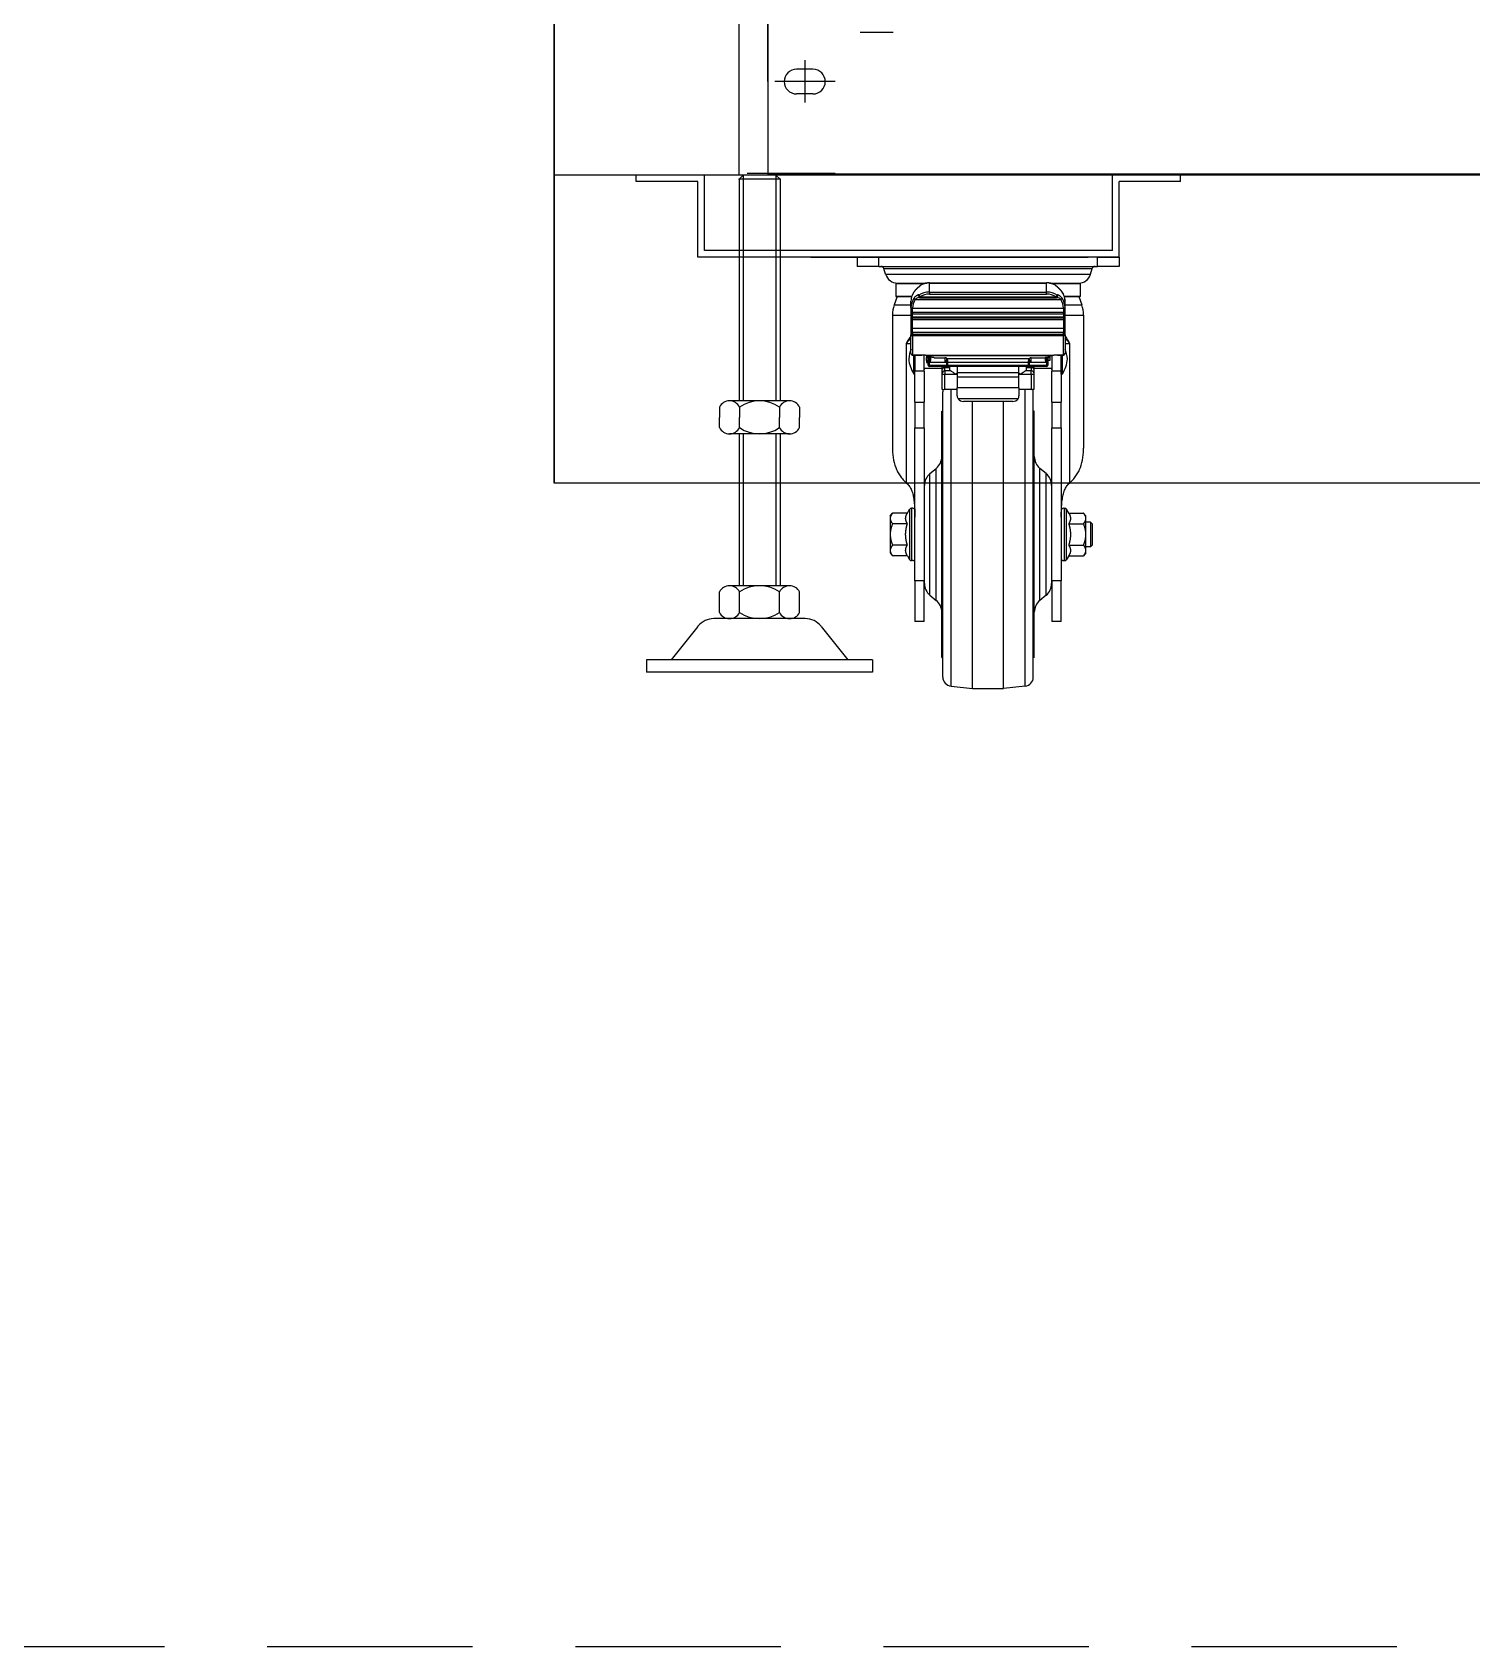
# Model space of a CAD drawing. Header units: millimetres. Extents: x 0 to 841, y 0 to 594.
# Drawn here: x 177.46 to 194.98, y 105.62 to 125.27 of the extents above; entities that cross this region are included whole.
import ezdxf

# ---------------------------------------------------------------- set-up
doc = ezdxf.new("R2010")
doc.units = ezdxf.units.MM
doc.header["$LTSCALE"] = 10
doc.linetypes.add('HIDDEN', pattern=[0.375, 0.25, -0.125])
for name, color, linetype in [('LINE03', 3, 'Continuous'), ('LINE05', 2, 'Continuous'), ('LINE06', 9, 'Continuous')]:
    doc.layers.add(name, color=color, linetype=linetype)

msp = doc.modelspace()

# ---------------------------------------------------------------- linework, layer by layer
at = {"layer": 'LINE03', "linetype": 'HIDDEN', "lineweight": -2}
msp.add_lwpolyline([(113.574, 295.619), (291.574, 295.619), (291.574, 105.619), (61.574, 105.619), (61.574, 295.619), (69.574, 295.619)], dxfattribs=at)
at = {"layer": 'LINE05'}
for p, q in [((183.816, 227.286), (183.816, 119.786)), ((183.816, 119.786), (183.816, 227.286)), ((186.066, 123.536), (186.066, 223.661)), ((213.166, 123.536), (183.816, 123.536)), ((184.816, 123.456), (184.816, 123.536)), ((185.566, 123.456), (184.816, 123.456)), ((185.566, 122.536), (185.566, 123.456)), ((185.646, 122.616), (185.646, 123.536)), ((186.166, 123.561), (187.236, 123.561)), ((210.566, 123.549), (186.416, 123.549)), ((186.416, 123.549), (210.566, 123.549)), ((210.566, 123.549), (186.416, 123.549)), ((190.611, 122.616), (190.611, 123.536)), ((190.691, 122.536), (190.691, 123.456)), ((191.441, 123.456), (190.691, 123.456)), ((191.441, 123.456), (191.441, 123.536)), ((190.691, 122.536), (185.566, 122.536)), ((190.611, 122.616), (185.646, 122.616)), ((186.941, 122.536), (190.316, 122.536)), ((187.503, 122.536), (187.766, 122.536)), ((187.503, 122.536), (187.503, 122.423)), ((190.428, 122.536), (187.766, 122.536)), ((187.766, 122.423), (187.766, 122.536)), ((190.428, 122.536), (190.691, 122.536)), ((190.428, 122.423), (190.428, 122.536)), ((190.691, 122.536), (190.691, 122.423)), ((187.766, 122.423), (187.503, 122.423)), ((187.766, 122.423), (190.428, 122.423)), ((187.83, 122.397), (190.364, 122.397)), ((187.85, 122.328), (187.83, 122.397)), ((187.85, 122.328), (190.344, 122.328)), ((190.344, 122.328), (190.364, 122.397)), ((190.691, 122.423), (190.428, 122.423)), ((187.974, 122.215), (188.321, 122.215)), ((187.974, 122.215), (187.974, 122.063)), ((187.974, 122.063), (188.17, 122.063)), ((187.994, 122.221), (188.35, 122.221)), ((188.384, 122.223), (189.809, 122.223)), ((188.384, 122.223), (188.384, 122.222)), ((188.384, 122.222), (189.809, 122.222)), ((188.384, 122.112), (188.384, 122.222)), ((188.384, 122.112), (189.809, 122.112)), ((188.384, 122.112), (188.384, 122.088)), ((188.384, 122.088), (189.809, 122.088)), ((189.809, 122.222), (189.809, 122.223)), ((189.809, 122.112), (189.809, 122.222)), ((189.809, 122.088), (189.809, 122.112)), ((189.844, 122.221), (190.2, 122.221)), ((189.873, 122.215), (190.22, 122.215)), ((190.024, 122.063), (190.22, 122.063)), ((190.22, 122.215), (190.22, 122.063)), ((187.992, 122.056), (187.956, 121.957)), ((187.956, 121.957), (188.159, 121.957)), ((187.981, 122.056), (188.168, 122.056)), ((188.159, 121.923), (188.159, 121.999)), ((188.159, 121.923), (188.159, 121.85)), ((188.178, 121.916), (190.016, 121.916)), ((188.178, 121.868), (188.178, 121.916)), ((188.178, 121.868), (190.016, 121.868)), ((188.178, 121.868), (188.178, 121.843)), ((188.212, 122.021), (189.982, 122.021)), ((188.266, 122.053), (189.928, 122.053)), ((188.266, 122.053), (188.266, 122.041)), ((188.266, 122.041), (189.928, 122.041)), ((189.928, 122.041), (189.928, 122.053)), ((190.016, 121.916), (190.016, 121.868)), ((190.016, 121.843), (190.016, 121.868)), ((190.026, 122.056), (190.213, 122.056)), ((190.034, 121.923), (190.034, 121.999)), ((190.034, 121.957), (190.238, 121.957)), ((190.034, 121.85), (190.034, 121.923)), ((190.202, 122.056), (190.238, 121.957)), ((187.934, 121.83), (188.159, 121.83)), ((187.934, 121.83), (187.934, 120.213)), ((188.159, 121.85), (188.159, 121.815)), ((188.159, 121.815), (188.159, 121.784)), ((188.159, 121.784), (188.159, 121.679)), ((188.159, 121.679), (188.159, 121.606)), ((190.016, 121.843), (188.178, 121.843)), ((188.178, 121.809), (188.178, 121.843)), ((188.178, 121.809), (190.016, 121.809)), ((188.178, 121.809), (188.178, 121.797)), ((188.178, 121.797), (190.016, 121.797)), ((188.178, 121.777), (188.178, 121.797)), ((188.178, 121.672), (188.178, 121.777)), ((188.178, 121.777), (190.016, 121.777)), ((188.178, 121.672), (190.016, 121.672)), ((188.178, 121.624), (188.178, 121.672)), ((190.016, 121.843), (190.016, 121.809)), ((190.016, 121.797), (190.016, 121.809)), ((190.016, 121.797), (190.016, 121.777)), ((190.016, 121.777), (190.016, 121.672)), ((190.016, 121.672), (190.016, 121.624)), ((190.034, 121.815), (190.034, 121.85)), ((190.034, 121.83), (190.259, 121.83)), ((190.034, 121.784), (190.034, 121.815)), ((190.034, 121.679), (190.034, 121.784)), ((190.034, 121.606), (190.034, 121.679)), ((190.259, 121.83), (190.259, 120.213)), ((188.1, 121.486), (188.159, 121.486)), ((188.1, 121.486), (188.1, 119.792)), ((188.159, 121.606), (188.159, 121.589)), ((188.159, 121.364), (188.159, 121.589)), ((188.178, 121.624), (190.016, 121.624)), ((188.178, 121.624), (188.178, 121.599)), ((188.178, 121.599), (190.016, 121.599)), ((188.178, 121.582), (188.178, 121.599)), ((188.178, 121.582), (190.016, 121.582)), ((188.178, 121.582), (188.178, 121.345)), ((190.016, 121.599), (190.016, 121.624)), ((190.016, 121.599), (190.016, 121.582)), ((190.016, 121.345), (190.016, 121.582)), ((190.034, 121.589), (190.034, 121.606)), ((190.034, 121.589), (190.034, 121.364)), ((190.034, 121.486), (190.094, 121.486)), ((190.094, 119.792), (190.094, 121.486)), ((188.178, 121.345), (188.178, 121.345)), ((188.178, 121.345), (188.291, 121.345)), ((188.291, 121.345), (188.178, 121.345)), ((188.192, 121.115), (188.192, 121.345)), ((188.199, 121.111), (188.199, 121.345)), ((188.206, 121.345), (188.206, 121.148)), ((188.291, 121.345), (188.291, 121.345)), ((188.319, 121.148), (188.319, 121.345)), ((188.335, 121.345), (189.896, 121.345)), ((188.347, 121.345), (188.347, 121.317)), ((188.347, 121.317), (188.366, 121.317)), ((188.347, 121.28), (188.347, 121.317)), ((188.347, 121.28), (188.347, 121.254)), ((188.366, 121.28), (188.347, 121.28)), ((188.366, 121.345), (188.366, 121.344)), ((188.366, 121.344), (188.366, 121.305)), ((188.366, 121.305), (188.366, 121.263)), ((189.855, 121.334), (188.377, 121.334)), ((188.384, 121.321), (188.384, 121.331)), ((188.384, 121.321), (188.384, 121.314)), ((188.397, 121.321), (188.384, 121.321)), ((188.397, 121.314), (188.384, 121.314)), ((188.384, 121.273), (188.384, 121.314)), ((188.384, 121.273), (188.384, 121.254)), ((188.396, 121.273), (188.384, 121.273)), ((188.441, 121.313), (188.572, 121.313)), ((188.572, 121.313), (188.572, 121.266)), ((188.591, 121.273), (188.572, 121.273)), ((188.591, 121.308), (188.591, 121.273)), ((188.591, 121.254), (188.591, 121.273)), ((189.595, 121.298), (188.599, 121.298)), ((189.603, 121.273), (189.603, 121.308)), ((189.603, 121.273), (189.603, 121.254)), ((189.622, 121.273), (189.603, 121.273)), ((189.622, 121.266), (189.622, 121.313)), ((189.622, 121.313), (189.791, 121.313)), ((189.809, 121.273), (189.798, 121.273)), ((189.809, 121.314), (189.8, 121.314)), ((189.809, 121.314), (189.809, 121.316)), ((189.809, 121.314), (189.809, 121.273)), ((189.809, 121.254), (189.809, 121.273)), ((189.828, 121.305), (189.828, 121.322)), ((189.828, 121.317), (189.847, 121.317)), ((189.828, 121.263), (189.828, 121.305)), ((189.847, 121.28), (189.828, 121.28)), ((189.847, 121.331), (189.847, 121.317)), ((189.847, 121.317), (189.847, 121.28)), ((189.866, 121.344), (189.866, 121.345)), ((189.875, 121.345), (189.875, 121.148)), ((189.941, 121.345), (190.016, 121.345)), ((190.016, 121.345), (189.941, 121.345)), ((189.941, 121.345), (189.941, 121.345)), ((189.988, 121.111), (189.988, 121.345)), ((189.988, 121.148), (189.988, 121.345)), ((189.995, 121.111), (189.995, 121.345)), ((190.001, 121.114), (190.001, 121.345)), ((190.016, 121.345), (190.016, 121.345)), ((188.199, 121.111), (188.206, 121.111)), ((188.206, 120.773), (188.206, 121.148)), ((188.319, 121.148), (188.206, 121.148)), ((188.319, 121.186), (188.534, 121.186)), ((188.319, 121.148), (188.319, 120.773)), ((188.347, 121.254), (188.366, 121.254)), ((188.366, 121.263), (188.366, 121.226)), ((188.384, 121.217), (188.384, 121.254)), ((188.591, 121.254), (188.384, 121.254)), ((189.809, 121.217), (188.384, 121.217)), ((188.384, 121.217), (188.384, 121.207)), ((189.809, 121.207), (188.384, 121.207)), ((188.534, 121.189), (188.534, 121.157)), ((188.534, 121.157), (188.534, 121.116)), ((188.534, 121.116), (188.534, 120.93)), ((188.572, 121.194), (188.572, 121.207)), ((188.572, 121.193), (188.572, 121.194)), ((188.628, 121.194), (188.572, 121.194)), ((188.572, 121.193), (188.628, 121.193)), ((188.572, 121.152), (188.572, 121.193)), ((188.572, 121.152), (188.572, 121.113)), ((188.643, 121.152), (188.572, 121.152)), ((188.572, 120.927), (188.572, 121.113)), ((188.572, 121.113), (188.703, 121.113)), ((188.591, 121.254), (188.591, 121.22)), ((188.609, 121.257), (189.585, 121.257)), ((188.609, 121.218), (188.609, 121.251)), ((188.609, 121.218), (189.585, 121.218)), ((188.628, 121.207), (188.628, 121.164)), ((188.703, 121.113), (188.722, 121.113)), ((188.722, 121.207), (188.722, 121.128)), ((189.472, 121.128), (188.722, 121.128)), ((188.722, 121.128), (188.722, 121.08)), ((188.722, 121.08), (189.472, 121.08)), ((188.722, 121.08), (188.722, 120.946)), ((189.472, 121.128), (189.472, 121.207)), ((189.472, 121.08), (189.472, 121.128)), ((189.472, 121.113), (189.491, 121.113)), ((189.472, 120.946), (189.472, 121.08)), ((189.491, 121.113), (189.622, 121.113)), ((189.622, 121.152), (189.551, 121.152)), ((189.566, 121.164), (189.566, 121.207)), ((189.622, 121.194), (189.566, 121.194)), ((189.566, 121.193), (189.622, 121.193)), ((189.584, 121.251), (189.584, 121.218)), ((189.603, 121.22), (189.603, 121.254)), ((189.809, 121.254), (189.603, 121.254)), ((189.622, 121.207), (189.622, 121.194)), ((189.622, 121.193), (189.622, 121.194)), ((189.622, 121.193), (189.622, 121.152)), ((189.622, 121.113), (189.622, 121.152)), ((189.622, 121.113), (189.622, 120.927)), ((189.659, 121.157), (189.659, 121.189)), ((189.659, 121.186), (189.875, 121.186)), ((189.659, 121.116), (189.659, 121.157)), ((189.659, 120.93), (189.659, 121.116)), ((189.809, 121.254), (189.809, 121.217)), ((189.809, 121.207), (189.809, 121.217)), ((189.828, 121.226), (189.828, 121.263)), ((189.988, 121.148), (189.875, 121.148)), ((189.875, 120.773), (189.875, 121.148)), ((189.988, 121.148), (189.988, 120.773)), ((189.988, 121.111), (189.995, 121.111)), ((188.546, 117.425), (188.546, 120.897)), ((188.722, 120.927), (188.572, 120.927)), ((188.647, 117.313), (188.647, 120.927)), ((189.472, 120.946), (188.722, 120.946)), ((188.722, 120.848), (188.722, 120.946)), ((189.472, 120.946), (189.472, 120.848)), ((189.622, 120.927), (189.472, 120.927)), ((189.547, 117.313), (189.547, 120.927)), ((189.648, 117.425), (189.648, 120.897)), ((188.206, 120.773), (188.206, 120.458)), ((188.206, 120.773), (188.319, 120.773)), ((188.319, 120.458), (188.319, 120.773)), ((189.462, 120.812), (188.732, 120.812)), ((189.397, 120.779), (188.797, 120.779)), ((188.909, 117.286), (188.909, 120.779)), ((189.284, 117.286), (189.284, 120.779)), ((189.875, 120.773), (189.988, 120.773)), ((189.875, 120.773), (189.875, 120.458)), ((189.988, 120.458), (189.988, 120.773)), ((188.534, 120.661), (188.546, 120.662)), ((188.534, 117.661), (188.534, 120.661)), ((189.659, 120.661), (189.648, 120.662)), ((189.659, 117.661), (189.659, 120.661)), ((188.206, 118.597), (188.206, 120.458)), ((188.206, 120.458), (188.319, 120.458)), ((188.319, 120.458), (188.319, 118.597)), ((189.875, 118.597), (189.875, 120.458)), ((189.875, 120.458), (189.988, 120.458)), ((189.988, 120.458), (189.988, 118.597)), ((188.39, 119.901), (188.467, 119.965)), ((188.39, 118.421), (188.39, 119.901)), ((188.467, 118.357), (188.467, 119.965)), ((189.804, 119.901), (189.727, 119.965)), ((189.727, 118.357), (189.727, 119.965)), ((189.804, 118.421), (189.804, 119.901)), ((213.166, 119.786), (183.816, 119.786)), ((188.323, 118.565), (188.323, 119.757)), ((189.871, 119.757), (189.871, 118.565)), ((187.906, 119.386), (187.935, 119.421)), ((187.906, 119.386), (187.906, 119.356)), ((187.906, 119.356), (187.906, 119.161)), ((188.115, 119.421), (187.935, 119.421)), ((188.115, 119.421), (188.142, 119.467)), ((188.142, 119.467), (188.142, 119.161)), ((188.18, 119.48), (188.165, 119.48)), ((188.165, 119.48), (188.165, 119.161)), ((188.323, 119.307), (188.319, 119.307)), ((189.871, 119.307), (189.875, 119.307)), ((190.014, 119.48), (190.029, 119.48)), ((190.029, 118.842), (190.029, 119.48)), ((190.079, 119.421), (190.052, 119.467)), ((190.052, 118.855), (190.052, 119.467)), ((190.079, 119.421), (190.259, 119.421)), ((190.288, 119.386), (190.259, 119.421)), ((190.288, 119.356), (190.288, 119.386)), ((190.288, 119.161), (190.288, 119.356)), ((190.344, 119.311), (190.288, 119.311)), ((190.363, 119.292), (190.344, 119.311)), ((190.344, 119.311), (190.344, 119.161)), ((187.906, 119.161), (187.906, 118.966)), ((188.115, 119.291), (187.935, 119.291)), ((188.142, 119.161), (188.142, 118.855)), ((188.165, 119.161), (188.165, 118.842)), ((190.079, 119.291), (190.259, 119.291)), ((190.288, 118.966), (190.288, 119.161)), ((190.344, 119.161), (190.344, 119.011)), ((190.363, 119.292), (190.363, 119.161)), ((190.363, 119.161), (190.363, 119.03)), ((187.906, 118.966), (187.906, 118.936)), ((187.906, 118.936), (187.935, 118.901)), ((188.115, 119.031), (187.935, 119.031)), ((188.323, 119.015), (188.319, 119.015)), ((189.871, 119.015), (189.875, 119.015)), ((190.079, 119.031), (190.259, 119.031)), ((190.288, 118.936), (190.259, 118.901)), ((190.344, 119.011), (190.288, 119.011)), ((190.288, 118.936), (190.288, 118.966)), ((190.363, 119.03), (190.344, 119.011)), ((188.115, 118.901), (187.935, 118.901)), ((188.115, 118.901), (188.142, 118.855)), ((188.18, 118.842), (188.165, 118.842)), ((190.014, 118.842), (190.029, 118.842)), ((190.079, 118.901), (190.052, 118.855)), ((190.079, 118.901), (190.259, 118.901)), ((188.206, 118.597), (188.206, 118.1)), ((188.319, 118.597), (188.206, 118.597)), ((188.319, 118.1), (188.319, 118.597)), ((189.988, 118.597), (189.875, 118.597)), ((189.875, 118.597), (189.875, 118.1)), ((189.988, 118.1), (189.988, 118.597)), ((188.39, 118.421), (188.467, 118.357)), ((189.804, 118.421), (189.727, 118.357)), ((188.319, 118.1), (188.206, 118.1)), ((189.988, 118.1), (189.875, 118.1)), ((188.534, 117.661), (188.546, 117.66)), ((189.659, 117.661), (189.648, 117.66)), ((188.647, 117.313), (188.909, 117.286)), ((188.909, 117.286), (189.284, 117.286)), ((189.547, 117.313), (189.284, 117.286))]:
    msp.add_line(p, q, dxfattribs=at)
at = {"layer": 'LINE05', "ltscale": 0.3}
for p, q in [((186.116, 123.536), (186.066, 123.486)), ((186.566, 123.486), (186.066, 123.486)), ((186.066, 123.486), (186.066, 120.786)), ((186.516, 123.536), (186.116, 123.536)), ((186.116, 123.536), (186.116, 120.786)), ((186.516, 123.536), (186.516, 120.786)), ((186.516, 123.536), (186.566, 123.486)), ((186.566, 123.486), (186.566, 120.786)), ((185.828, 120.711), (185.828, 120.586)), ((186.681, 120.786), (185.95, 120.786)), ((186.072, 120.711), (186.072, 120.586)), ((186.559, 120.711), (186.559, 120.586)), ((186.803, 120.711), (186.803, 120.586)), ((185.828, 120.461), (185.828, 120.586)), ((186.072, 120.461), (186.072, 120.586)), ((186.559, 120.461), (186.559, 120.586)), ((186.803, 120.461), (186.803, 120.586)), ((186.681, 120.386), (185.95, 120.386)), ((186.066, 120.386), (186.066, 118.536)), ((186.116, 120.386), (186.116, 118.536)), ((186.516, 120.386), (186.516, 118.536)), ((186.566, 120.386), (186.566, 118.536)), ((186.681, 118.536), (185.95, 118.536)), ((185.828, 118.211), (185.828, 118.461)), ((186.072, 118.211), (186.072, 118.461)), ((186.559, 118.211), (186.559, 118.461)), ((186.803, 118.211), (186.803, 118.461)), ((186.871, 118.136), (185.761, 118.136)), ((186.681, 118.136), (185.95, 118.136)), ((185.566, 118.042), (185.241, 117.636)), ((187.066, 118.042), (187.391, 117.636)), ((187.691, 117.636), (184.941, 117.636)), ((184.941, 117.636), (184.941, 117.486)), ((187.691, 117.636), (187.691, 117.486)), ((187.691, 117.486), (184.941, 117.486))]:
    msp.add_line(p, q, dxfattribs=at)
at = {"layer": 'LINE05'}
for centre, radius, start, end in [((187.794, 122.386), 0.0375, 16.5044, 90), ((187.994, 122.371), 0.15, 196.5044, 270), ((190.2, 122.371), 0.15, 270, 343.4956), ((190.4, 122.386), 0.0375, 90, 163.4956), ((187.981, 122.063), 0.0075, 180, 270), ((188.362, 121.998), 0.203, 137.8033, 179.7098), ((188.328, 122.303), 0.12, 223.4325, 227.6176), ((188.266, 122.06), 0.0187, 180, 270), ((188.293, 122.185), 0.0187, 114.7163, 134.2918), ((188.384, 121.986), 0.238, 89.9301, 114.609), ((189.81, 121.986), 0.238, 65.391, 90.0699), ((189.901, 122.185), 0.0187, 45.7082, 65.2837), ((189.928, 122.06), 0.0187, 270, 0), ((189.866, 122.303), 0.12, 312.3824, 316.5675), ((189.832, 121.998), 0.203, 0.2902, 42.1967), ((190.213, 122.063), 0.0075, 270, 0), ((188.309, 121.83), 0.375, 160.3194, 180), ((188.274, 121.957), 0.0897, 102.1704, 134.0691), ((189.92, 121.957), 0.0893, 45.8701, 77.8895), ((189.884, 121.83), 0.375, 0, 19.6806), ((188.178, 121.815), 0.0187, 180, 270), ((190.016, 121.815), 0.0187, 270, 0), ((189.154, 120.879), 1.217, 144.8266, 150.0555), ((190.895, 118.938), 3.782, 136.3305, 137.6573), ((189.038, 120.878), 1.219, 29.9487, 35.1692), ((187.283, 118.924), 3.803, 42.3463, 43.6658), ((188.547, 121.263), 0.417, 158.2595, 175.1007), ((188.547, 121.334), 0.417, 184.8993, 211.7792), ((188.178, 121.364), 0.0187, 180, 270), ((189.647, 121.334), 0.417, 328.0894, 355.0963), ((190.016, 121.364), 0.0187, 270, 0), ((189.647, 121.263), 0.417, 4.9037, 21.7594), ((188.199, 121.119), 0.0075, 211.7792, 270), ((188.384, 121.226), 0.0187, 180, 270), ((188.572, 121.189), 0.0375, 150.8752, 180), ((188.498, 121.251), 0.111, 0.1652, 3.1047), ((189.696, 121.251), 0.111, 176.8953, 179.8348), ((189.622, 121.189), 0.0375, 0, 29.1248), ((189.809, 121.226), 0.0187, 270, 0), ((189.98, 121.179), 0.0075, 0, 6.6921), ((189.995, 121.119), 0.0075, 270, 320.8959), ((188.658, 120.897), 0.112, 164.2864, 180), ((189.536, 120.897), 0.112, 0, 15.7136), ((188.786, 120.846), 0.0643, 178.7006, 212.5392), ((189.408, 120.846), 0.0643, 327.4608, 1.2994), ((188.347, 120.109), 0.187, 309.8056, 0), ((189.847, 120.109), 0.187, 180.0401, 230.1944), ((188.51, 119.757), 0.187, 129.8056, 180), ((189.684, 119.757), 0.187, 0, 50.1944), ((188.165, 119.453), 0.0262, 90, 149.0362), ((188.18, 119.453), 0.0262, 0, 90), ((190.014, 119.453), 0.0262, 90, 180), ((190.029, 119.453), 0.0262, 30.9638, 90), ((188.165, 118.868), 0.0262, 210.9638, 270), ((188.18, 118.868), 0.0262, 270, 0), ((190.014, 118.868), 0.0262, 180, 270), ((190.029, 118.868), 0.0262, 270, 329.0362), ((188.51, 118.565), 0.187, 180, 230.1944), ((189.684, 118.565), 0.187, 309.8056, 0), ((188.347, 118.213), 0.187, 0, 50.1944), ((189.847, 118.213), 0.187, 129.8056, 179.9599), ((188.658, 117.425), 0.112, 180, 264.114), ((189.536, 117.425), 0.112, 275.886, 0)]:
    msp.add_arc(centre, radius, start, end, dxfattribs=at)
at = {"layer": 'LINE05', "ltscale": 0.3}
for centre, radius, start, end in [((185.95, 120.65), 0.137, 26.785, 153.215), ((186.316, 120.353), 0.434, 55.7945, 124.2055), ((186.681, 120.65), 0.137, 26.785, 153.215), ((185.95, 120.523), 0.137, 206.785, 333.215), ((186.316, 120.82), 0.434, 235.7945, 304.2055), ((186.681, 120.523), 0.137, 206.785, 333.215), ((185.95, 118.399), 0.137, 26.785, 153.215), ((186.316, 118.102), 0.434, 55.7945, 124.2055), ((186.681, 118.399), 0.137, 26.785, 153.215), ((185.761, 117.886), 0.25, 90, 141.3402), ((185.95, 118.273), 0.137, 206.785, 333.215), ((186.316, 118.57), 0.434, 235.7945, 304.2055), ((186.681, 118.273), 0.137, 206.785, 333.215), ((186.871, 117.886), 0.25, 38.6598, 90)]:
    msp.add_arc(centre, radius, start, end, dxfattribs=at)
at = {"layer": 'LINE05'}
for centre, major_axis, ratio, start_param, end_param in [((188.384, 121.999), (0.225, 0), 0.929819, 2.448304, 3.141593), ((188.226, 122.122), (-0.014, 0.0125), 0.28306, 0, 0.247744), ((188.266, 122.06), (0.0187, 0), 0.929819, 2.183351, 3.141593), ((188.384, 121.903), (0.225, 0), 0.929819, 1.570796, 2.183351), ((188.266, 122.06), (-0.0103, 0.0157), 0.211595, 0.313175, 1.883971), ((188.384, 121.896), (0.206, 0), 0.929819, 1.570796, 2.183351), ((188.293, 122.185), (-0.0131, 0.0134), 0.625404, -0.436399, 0), ((188.384, 122.013), (0.225, 0), 0.929819, 1.570796, 2.030464), ((188.293, 122.185), (-0.0078, 0.017), 0.163271, 0, 0.340866), ((189.809, 122.013), (0.225, 0), 0.929819, 1.111128, 1.570796), ((189.809, 121.903), (-0.225, 0), 0.929819, 4.099834, 4.712389), ((189.809, 121.896), (-0.206, 0), 0.929819, 4.099834, 4.712389), ((189.901, 122.185), (0.0078, 0.017), 0.163271, -0.340866, 0), ((189.901, 122.185), (0.0131, 0.0134), 0.625404, 0, 0.436399), ((189.928, 122.06), (0.0103, 0.0157), 0.211595, 4.399214, 5.97001), ((189.928, 122.06), (-0.0187, 0), 0.929819, 3.141593, 4.099834), ((189.968, 122.122), (0.014, 0.0125), 0.28306, -0.247744, 0), ((189.809, 121.999), (-0.225, 0), 0.929819, 3.141593, 3.834881), ((188.384, 121.923), (-0.225, 0), 0.929819, -0.576931, 0), ((188.178, 121.923), (-0.0187, 0), 0.368017, 0, 1.570796), ((188.178, 121.85), (-0.0187, 0), 0.929819, -1.570796, 0), ((188.384, 121.916), (0.206, 0), 0.929819, 2.564661, 3.141593), ((188.212, 122.028), (-0.0154, 0.0108), 0.30845, 0.212625, 1.783421), ((189.982, 122.028), (0.0154, 0.0108), 0.30845, 4.499764, 6.070561), ((189.809, 121.916), (-0.206, 0), 0.929819, 3.141593, 3.718524), ((189.809, 121.923), (0.225, 0), 0.929819, 0, 0.576931), ((190.016, 121.923), (0.0187, 0), 0.368017, 4.712389, 6.283185), ((190.016, 121.85), (0.0187, 0), 0.929819, 0, 1.570796), ((188.178, 121.85), (-0.0187, 0), 0.368017, 0, 1.570796), ((188.178, 121.815), (-0.0187, 0), 0.368017, 0, 1.570796), ((188.178, 121.784), (-0.0187, 0), 0.368017, 0, 1.570796), ((188.178, 121.679), (-0.0187, 0), 0.368017, 0, 1.570796), ((190.016, 121.85), (0.0187, 0), 0.368017, 4.712389, 6.283185), ((190.016, 121.815), (0.0187, 0), 0.368017, 4.712389, 6.283185), ((190.016, 121.784), (0.0187, 0), 0.368017, 4.712389, 6.283185), ((190.016, 121.679), (0.0187, 0), 0.368017, 4.712389, 6.283185), ((188.178, 121.606), (-0.0187, 0), 0.929819, -1.570796, 0), ((188.178, 121.606), (-0.0187, 0), 0.368017, 0, 1.570796), ((188.178, 121.589), (-0.0187, 0), 0.368017, 0, 1.570796), ((190.016, 121.606), (0.0187, 0), 0.929819, 0, 1.570796), ((190.016, 121.606), (0.0187, 0), 0.368017, 4.712389, 6.283185), ((190.016, 121.589), (0.0187, 0), 0.368017, 4.712389, 6.283185), ((188.178, 121.364), (-0.0187, 0), 0.99951, 0, 1.570796), ((188.441, 121.344), (-0.075, 0), 0.245505, 0, 0.54488), ((188.384, 121.305), (0.0187, 0), 0.848546, 1.570796, 3.141593), ((188.384, 121.305), (-0.0187, 0), 0.497115, -1.570796, 0), ((188.384, 121.263), (-0.0187, 0), 0.497115, -1.570796, 0), ((188.392, 121.336), (0, 0.0375), 0.15, 3.362326, 4.405972), ((188.392, 121.336), (0, 0.075), 0.15, 3.494197, 4.527451), ((188.591, 121.282), (-0.0187, 0), 0.497115, 1.570796, 2.578494), ((188.572, 121.251), (0, 0.0679), 0.55201, -1.477547, -0.810307), ((189.622, 121.251), (0, 0.0679), 0.55201, 0.810307, 1.477547), ((189.603, 121.282), (0.0187, 0), 0.497115, 3.704692, 4.712389), ((189.802, 121.336), (0, 0.075), 0.15, 1.876835, 2.788989), ((189.802, 121.336), (0, 0.0375), 0.15, 2.207194, 2.92086), ((189.809, 121.305), (0.0187, 0), 0.497115, 0, 1.570796), ((189.809, 121.263), (0.0187, 0), 0.497115, 0, 1.570796), ((189.809, 121.305), (-0.0187, 0), 0.848546, 3.141593, 4.193308), ((189.791, 121.344), (0.075, 0), 0.245505, -0.54488, 0), ((190.016, 121.364), (0.0187, 0), 0.99951, 4.712389, 6.283185), ((188.384, 121.263), (-0.0187, 0), 0.49028, 0, 1.570796), ((188.384, 121.226), (-0.0187, 0), 0.49028, 0, 1.570796), ((188.572, 121.189), (0.0375, 0), 0.997673, 2.63197, 3.141593), ((188.572, 121.157), (0.0375, 0), 0.997673, 1.570796, 3.141593), ((188.572, 121.157), (-0.0375, 0), 0.964927, -1.570796, 0), ((188.572, 121.116), (-0.0375, 0), 0.964927, -1.570796, 0), ((188.572, 121.116), (0.0375, 0), 0.068183, 3.141593, 4.712389), ((188.591, 121.245), (-0.0187, 0), 0.49028, 3.141593, 4.712389), ((188.703, 121.164), (0.075, 0), 0.267718, 3.141593, 3.782669), ((189.491, 121.164), (-0.075, 0), 0.267718, 2.500517, 3.141593), ((189.603, 121.245), (0.0187, 0), 0.49028, 1.570796, 3.141593), ((189.622, 121.157), (-0.0375, 0), 0.997673, 3.141593, 4.712389), ((189.622, 121.157), (0.0375, 0), 0.964927, 0, 1.570796), ((189.622, 121.116), (0.0375, 0), 0.964927, 0, 1.570796), ((189.622, 121.116), (-0.0375, 0), 0.068183, 1.570796, 3.141593), ((189.622, 121.189), (-0.0375, 0), 0.997673, 3.141593, 3.651216), ((189.809, 121.263), (0.0187, 0), 0.49028, 4.712389, 6.283185), ((189.809, 121.226), (0.0187, 0), 0.49028, 4.712389, 6.283185), ((188.572, 120.93), (0.0375, 0), 0.068183, 3.141593, 4.712389), ((189.622, 120.93), (-0.0375, 0), 0.068183, 1.570796, 3.141593), ((188.797, 120.845), (-0.075, 0), 0.875473, 0.525142, 1.570796), ((189.397, 120.845), (0.075, 0), 0.875473, 4.712389, 5.758043)]:
    msp.add_ellipse(centre, major_axis=major_axis, ratio=ratio, start_param=start_param, end_param=end_param, dxfattribs=at)
for points, degree, knots in [([(188.255, 122.074), (188.255, 122.076), (188.253, 122.077), (188.248, 122.078), (188.244, 122.077), (188.237, 122.074), (188.234, 122.072), (188.229, 122.07), (188.228, 122.069), (188.224, 122.066), (188.221, 122.064), (188.215, 122.059), (188.211, 122.056), (188.204, 122.048), (188.2, 122.043), (188.196, 122.037)], 3, [0, 0, 0, 0, 0.488836, 0.488836, 1.047505, 1.047505, 1.396673, 1.396673, 1.571257, 1.571257, 1.850592, 1.850592, 2.297527, 2.297527, 2.793346, 2.793346, 2.793346, 2.793346]), ([(188.211, 122.133), (188.215, 122.137), (188.219, 122.142), (188.229, 122.151), (188.234, 122.156), (188.242, 122.164), (188.245, 122.167), (188.25, 122.171), (188.251, 122.172), (188.256, 122.176), (188.258, 122.178), (188.265, 122.184), (188.269, 122.187), (188.277, 122.194), (188.281, 122.197), (188.285, 122.2)], 3, [0, 0, 0, 0, 0.448693, 0.448693, 0.961486, 0.961486, 1.281981, 1.281981, 1.442229, 1.442229, 1.698625, 1.698625, 2.108859, 2.108859, 2.563962, 2.563962, 2.563962, 2.563962]), ([(188.212, 122.134), (188.214, 122.137), (188.217, 122.14), (188.219, 122.142), (188.222, 122.145), (188.224, 122.148), (188.227, 122.15), (188.23, 122.153), (188.232, 122.156), (188.236, 122.159), (188.239, 122.162), (188.243, 122.166), (188.246, 122.169), (188.25, 122.172), (188.254, 122.175), (188.257, 122.178), (188.26, 122.181), (188.263, 122.184), (188.266, 122.186), (188.269, 122.189), (188.272, 122.191), (188.275, 122.194), (188.278, 122.196), (188.28, 122.198)], 1, [0, 0, 0.099794, 0.199588, 0.299382, 0.399176, 0.49897, 0.598764, 0.698557, 0.798351, 0.927586, 1.056821, 1.186056, 1.31529, 1.444525, 1.57376, 1.702994, 1.813359, 1.923723, 2.034087, 2.144451, 2.259955, 2.375459, 2.490963, 2.606467, 2.606467]), ([(189.909, 122.2), (189.913, 122.197), (189.917, 122.194), (189.926, 122.186), (189.931, 122.182), (189.939, 122.175), (189.943, 122.172), (189.947, 122.168), (189.949, 122.167), (189.953, 122.163), (189.956, 122.16), (189.962, 122.154), (189.966, 122.15), (189.974, 122.142), (189.979, 122.137), (189.983, 122.133)], 3, [0, 0, 0, 0, 0.448693, 0.448693, 0.961486, 0.961486, 1.281981, 1.281981, 1.442229, 1.442229, 1.698625, 1.698625, 2.108859, 2.108859, 2.563962, 2.563962, 2.563962, 2.563962]), ([(189.914, 122.198), (189.915, 122.197), (189.916, 122.196), (189.917, 122.195), (189.919, 122.194), (189.92, 122.192), (189.922, 122.191), (189.924, 122.189), (189.926, 122.187), (189.929, 122.185), (189.931, 122.183), (189.934, 122.181), (189.937, 122.179), (189.939, 122.176), (189.942, 122.174), (189.945, 122.171), (189.948, 122.168), (189.952, 122.165), (189.955, 122.162), (189.958, 122.159), (189.961, 122.156), (189.964, 122.153), (189.967, 122.15), (189.97, 122.147), (189.973, 122.144), (189.976, 122.141), (189.979, 122.137), (189.982, 122.134)], 1, [0, 0, 0.05269, 0.10538, 0.158069, 0.210759, 0.286127, 0.361495, 0.436864, 0.512232, 0.608527, 0.704822, 0.801117, 0.897412, 0.993707, 1.090002, 1.206636, 1.323271, 1.439905, 1.556539, 1.673174, 1.789808, 1.906443, 2.023077, 2.140235, 2.257393, 2.37455, 2.491708, 2.608866, 2.608866]), ([(189.998, 122.037), (189.994, 122.043), (189.991, 122.047), (189.982, 122.057), (189.977, 122.061), (189.969, 122.067), (189.966, 122.069), (189.962, 122.071), (189.96, 122.072), (189.957, 122.074), (189.954, 122.075), (189.949, 122.077), (189.946, 122.078), (189.941, 122.077), (189.939, 122.076), (189.939, 122.074)], 3, [0, 0, 0, 0, 0.488836, 0.488836, 1.047505, 1.047505, 1.396673, 1.396673, 1.571257, 1.571257, 1.850592, 1.850592, 2.297527, 2.297527, 2.793346, 2.793346, 2.793346, 2.793346]), ([(188.335, 121.345), (188.331, 121.345), (188.328, 121.345), (188.324, 121.345), (188.32, 121.345), (188.316, 121.345), (188.312, 121.345), (188.308, 121.345), (188.304, 121.345), (188.301, 121.345), (188.298, 121.345), (188.294, 121.345), (188.291, 121.345)], 1, [0, 0, 0.108138, 0.216275, 0.324413, 0.43255, 0.540688, 0.648825, 0.756963, 0.8651, 0.955648, 1.046195, 1.136743, 1.22729, 1.22729]), ([(188.335, 121.345), (188.327, 121.345), (188.318, 121.345), (188.303, 121.345), (188.297, 121.345), (188.291, 121.345)], 3, [2.701217, 2.701217, 2.701217, 2.701217, 3.435309, 3.435309, 3.926067, 3.926067, 3.926067, 3.926067]), ([(188.441, 121.313), (188.437, 121.313), (188.433, 121.314), (188.426, 121.315), (188.422, 121.316), (188.412, 121.319), (188.405, 121.321), (188.393, 121.326), (188.388, 121.329), (188.381, 121.332), (188.378, 121.333), (188.377, 121.334)], 3, [5.667254, 5.667254, 5.667254, 5.667254, 5.956554, 5.956554, 6.245853, 6.245853, 6.824453, 6.824453, 7.419967, 7.419967, 7.698129, 7.698129, 7.698129, 7.698129]), ([(188.599, 121.298), (188.599, 121.298), (188.598, 121.299), (188.596, 121.303), (188.593, 121.306), (188.588, 121.31), (188.585, 121.311), (188.579, 121.313), (188.575, 121.313), (188.572, 121.313)], 3, [4.8980624, 4.8980624, 4.8980624, 4.8980624, 4.9645093, 4.9645093, 5.3242619, 5.3242619, 5.5760694, 5.5760694, 5.8278769, 5.8278769, 5.8278769, 5.8278769]), ([(189.622, 121.313), (189.619, 121.313), (189.615, 121.313), (189.609, 121.311), (189.606, 121.31), (189.601, 121.306), (189.598, 121.303), (189.596, 121.299), (189.595, 121.298), (189.595, 121.298)], 3, [5.8278769, 5.8278769, 5.8278769, 5.8278769, 6.0796843, 6.0796843, 6.3314918, 6.3314918, 6.6912445, 6.6912445, 6.7576913, 6.7576913, 6.7576913, 6.7576913]), ([(189.855, 121.334), (189.853, 121.333), (189.851, 121.332), (189.844, 121.329), (189.838, 121.326), (189.827, 121.321), (189.82, 121.319), (189.809, 121.316), (189.805, 121.315), (189.798, 121.314), (189.794, 121.313), (189.791, 121.313)], 3, [3.636378, 3.636378, 3.636378, 3.636378, 3.91454, 3.91454, 4.510054, 4.510054, 5.088654, 5.088654, 5.377954, 5.377954, 5.667254, 5.667254, 5.667254, 5.667254]), ([(189.941, 121.345), (189.937, 121.345), (189.933, 121.345), (189.929, 121.345), (189.926, 121.345), (189.922, 121.345), (189.918, 121.345), (189.915, 121.345), (189.911, 121.345), (189.907, 121.345), (189.904, 121.345), (189.9, 121.345), (189.896, 121.345)], 1, [0, 0, 0.10001, 0.200019, 0.300029, 0.400038, 0.500048, 0.600058, 0.700067, 0.800077, 0.90702, 1.013963, 1.120906, 1.227849, 1.227849]), ([(189.941, 121.345), (189.932, 121.345), (189.923, 121.345), (189.909, 121.345), (189.902, 121.345), (189.896, 121.345)], 3, [0, 0, 0, 0, 0.687062, 0.687062, 1.22485, 1.22485, 1.22485, 1.22485]), ([(188.591, 121.22), (188.593, 121.22), (188.596, 121.22), (188.6, 121.22), (188.602, 121.219), (188.606, 121.219), (188.607, 121.219), (188.609, 121.218), (188.609, 121.218), (188.609, 121.218)], 3, [0, 0, 0, 0, 0.1864178, 0.1864178, 0.3728356, 0.3728356, 0.585674, 0.585674, 0.7985124, 0.7985124, 0.7985124, 0.7985124]), ([(188.643, 121.152), (188.645, 121.151), (188.647, 121.151), (188.653, 121.148), (188.657, 121.145), (188.668, 121.138), (188.675, 121.134), (188.689, 121.123), (188.696, 121.118), (188.703, 121.113)], 3, [5.574144, 5.574144, 5.574144, 5.574144, 5.797861, 5.797861, 6.251268, 6.251268, 6.916556, 6.916556, 7.581844, 7.581844, 7.581844, 7.581844]), ([(189.491, 121.113), (189.498, 121.118), (189.505, 121.123), (189.519, 121.134), (189.526, 121.138), (189.537, 121.145), (189.541, 121.148), (189.547, 121.151), (189.549, 121.151), (189.551, 121.152)], 3, [0, 0, 0, 0, 0.665288, 0.665288, 1.330576, 1.330576, 1.783983, 1.783983, 2.0077, 2.0077, 2.0077, 2.0077]), ([(189.584, 121.218), (189.584, 121.218), (189.585, 121.218), (189.587, 121.219), (189.588, 121.219), (189.592, 121.219), (189.594, 121.22), (189.598, 121.22), (189.601, 121.22), (189.603, 121.22)], 3, [0.8900031, 0.8900031, 0.8900031, 0.8900031, 1.1028415, 1.1028415, 1.3156799, 1.3156799, 1.5020977, 1.5020977, 1.6885156, 1.6885156, 1.6885156, 1.6885156]), ([(187.934, 120.213), (187.934, 120.207), (187.935, 120.202), (187.935, 120.152), (187.94, 120.108), (187.956, 120.025), (187.968, 119.986), (187.992, 119.932), (188.001, 119.914), (188.021, 119.881), (188.032, 119.866), (188.057, 119.835), (188.072, 119.819), (188.092, 119.799), (188.096, 119.796), (188.1, 119.792)], 3, [421.978339, 421.978339, 421.978339, 421.978339, 422.587464, 422.587464, 427.625771, 427.625771, 432.664078, 432.664078, 435.183232, 435.183232, 437.702386, 437.702386, 440.44459, 440.44459, 441.075695, 441.075695, 441.075695, 441.075695]), ([(190.094, 119.792), (190.098, 119.796), (190.102, 119.799), (190.122, 119.819), (190.137, 119.835), (190.162, 119.866), (190.173, 119.881), (190.193, 119.914), (190.202, 119.932), (190.226, 119.986), (190.238, 120.025), (190.254, 120.108), (190.259, 120.152), (190.259, 120.202), (190.259, 120.207), (190.259, 120.213)], 3, [31.352554, 31.352554, 31.352554, 31.352554, 31.983659, 31.983659, 34.725863, 34.725863, 37.245017, 37.245017, 39.764171, 39.764171, 44.802478, 44.802478, 49.840785, 49.840785, 50.44991, 50.44991, 50.44991, 50.44991]), ([(188.106, 119.786), (188.113, 119.78), (188.12, 119.773), (188.137, 119.753), (188.146, 119.739), (188.162, 119.709), (188.169, 119.691), (188.182, 119.652), (188.186, 119.631), (188.194, 119.587), (188.197, 119.564), (188.202, 119.515), (188.203, 119.49), (188.205, 119.437), (188.206, 119.41), (188.206, 119.378), (188.206, 119.374), (188.206, 119.37)], 3, [-21.458402, -21.458402, -21.458402, -21.458402, -20.3043, -20.3043, -18.289051, -18.289051, -16.002919, -16.002919, -13.716788, -13.716788, -11.430657, -11.430657, -9.144525, -9.144525, -6.858394, -6.858394, -6.536948, -6.536948, -6.536948, -6.536948]), ([(189.988, 119.37), (189.988, 119.374), (189.988, 119.378), (189.988, 119.41), (189.989, 119.437), (189.991, 119.49), (189.992, 119.515), (189.997, 119.564), (190, 119.587), (190.008, 119.631), (190.012, 119.652), (190.025, 119.691), (190.032, 119.709), (190.048, 119.739), (190.057, 119.753), (190.074, 119.773), (190.081, 119.78), (190.088, 119.786)], 3, [6.536948, 6.536948, 6.536948, 6.536948, 6.858394, 6.858394, 9.144525, 9.144525, 11.430657, 11.430657, 13.716788, 13.716788, 16.002919, 16.002919, 18.289051, 18.289051, 20.3043, 20.3043, 21.458402, 21.458402, 21.458402, 21.458402])]:
    msp.add_open_spline(points, degree=degree, knots=knots, dxfattribs=at)
for points in [[(188.319, 121.167), (188.322, 121.173), (188.324, 121.18), (188.327, 121.186)], [(188.703, 121.113), (188.709, 121.117), (188.716, 121.122), (188.722, 121.127)], [(189.472, 121.127), (189.478, 121.122), (189.485, 121.117), (189.491, 121.113)], [(189.867, 121.186), (189.87, 121.18), (189.872, 121.173), (189.875, 121.167)], [(188.1, 119.792), (188.102, 119.79), (188.104, 119.788), (188.106, 119.786)], [(190.088, 119.786), (190.09, 119.788), (190.092, 119.79), (190.094, 119.792)]]:
    msp.add_open_spline(points, degree=3, dxfattribs=at)
for points, weights in [([(187.935, 119.421), (187.906, 119.386), (187.906, 119.356)], [1.01001874936, 1.04314139574, 1]), ([(187.906, 119.356), (187.906, 119.326), (187.935, 119.291)], [1, 1.04314139574, 1.01001874936]), ([(188.094, 119.356), (188.094, 119.386), (188.115, 119.421)], [1, 1.05763214234, 1.03827490512]), ([(188.115, 119.291), (188.094, 119.326), (188.094, 119.356)], [1.03827490512, 1.05763214234, 1]), ([(190.079, 119.421), (190.1, 119.386), (190.1, 119.356)], [1.03827490512, 1.05763214234, 1]), ([(190.1, 119.356), (190.1, 119.326), (190.079, 119.291)], [1, 1.05763214234, 1.03827490512]), ([(190.288, 119.356), (190.288, 119.386), (190.259, 119.421)], [1, 1.04314139574, 1.01001874936]), ([(190.259, 119.291), (190.288, 119.326), (190.288, 119.356)], [1.01001874936, 1.04314139574, 1]), ([(187.935, 119.291), (187.906, 119.221), (187.906, 119.161)], [1.01001874936, 1.04314139574, 1]), ([(187.906, 119.161), (187.906, 119.101), (187.935, 119.031)], [1, 1.04314139574, 1.01001874936]), ([(188.094, 119.161), (188.094, 119.221), (188.115, 119.291)], [1, 1.05763214234, 1.03827490512]), ([(188.115, 119.031), (188.094, 119.101), (188.094, 119.161)], [1.03827490512, 1.05763214234, 1]), ([(190.079, 119.291), (190.1, 119.221), (190.1, 119.161)], [1.03827490512, 1.05763214234, 1]), ([(190.1, 119.161), (190.1, 119.101), (190.079, 119.031)], [1, 1.05763214234, 1.03827490512]), ([(190.288, 119.161), (190.288, 119.221), (190.259, 119.291)], [1, 1.04314139574, 1.01001874936]), ([(190.259, 119.031), (190.288, 119.101), (190.288, 119.161)], [1.01001874936, 1.04314139574, 1]), ([(187.935, 119.031), (187.906, 118.996), (187.906, 118.966)], [1.01001874936, 1.04314139574, 1]), ([(187.906, 118.966), (187.906, 118.936), (187.935, 118.901)], [1, 1.04314139574, 1.01001874936]), ([(188.094, 118.966), (188.094, 118.996), (188.115, 119.031)], [1, 1.05763214234, 1.03827490512]), ([(188.115, 118.901), (188.094, 118.936), (188.094, 118.966)], [1.03827490512, 1.05763214234, 1]), ([(190.079, 119.031), (190.1, 118.996), (190.1, 118.966)], [1.03827490512, 1.05763214234, 1]), ([(190.1, 118.966), (190.1, 118.936), (190.079, 118.901)], [1, 1.05763214234, 1.03827490512]), ([(190.288, 118.966), (190.288, 118.996), (190.259, 119.031)], [1, 1.04314139574, 1.01001874936]), ([(190.259, 118.901), (190.288, 118.936), (190.288, 118.966)], [1.01001874936, 1.04314139574, 1])]:
    msp.add_rational_spline(points, weights, degree=2, dxfattribs=at)
at = {"layer": 'LINE05', "ltscale": 0.3}
for p in [(186.066, 123.486), (186.566, 123.486)]:
    msp.add_point(p, dxfattribs=at)
at = {"layer": 'LINE06'}
for p, q in [((186.416, 132.449), (186.416, 123.549)), ((186.416, 124.674), (186.416, 131.324)), ((187.541, 125.274), (187.941, 125.274)), ((186.966, 124.824), (186.766, 124.824)), ((186.866, 124.936), (186.866, 124.418)), ((187.235, 124.674), (186.503, 124.674)), ((186.966, 124.524), (186.766, 124.524))]:
    msp.add_line(p, q, dxfattribs=at)
for centre, start, end in [((186.766, 124.674), 90, 270), ((186.966, 124.674), 270, 90)]:
    msp.add_arc(centre, 0.15, start, end, dxfattribs=at)

doc.saveas('drawing.dxf')
